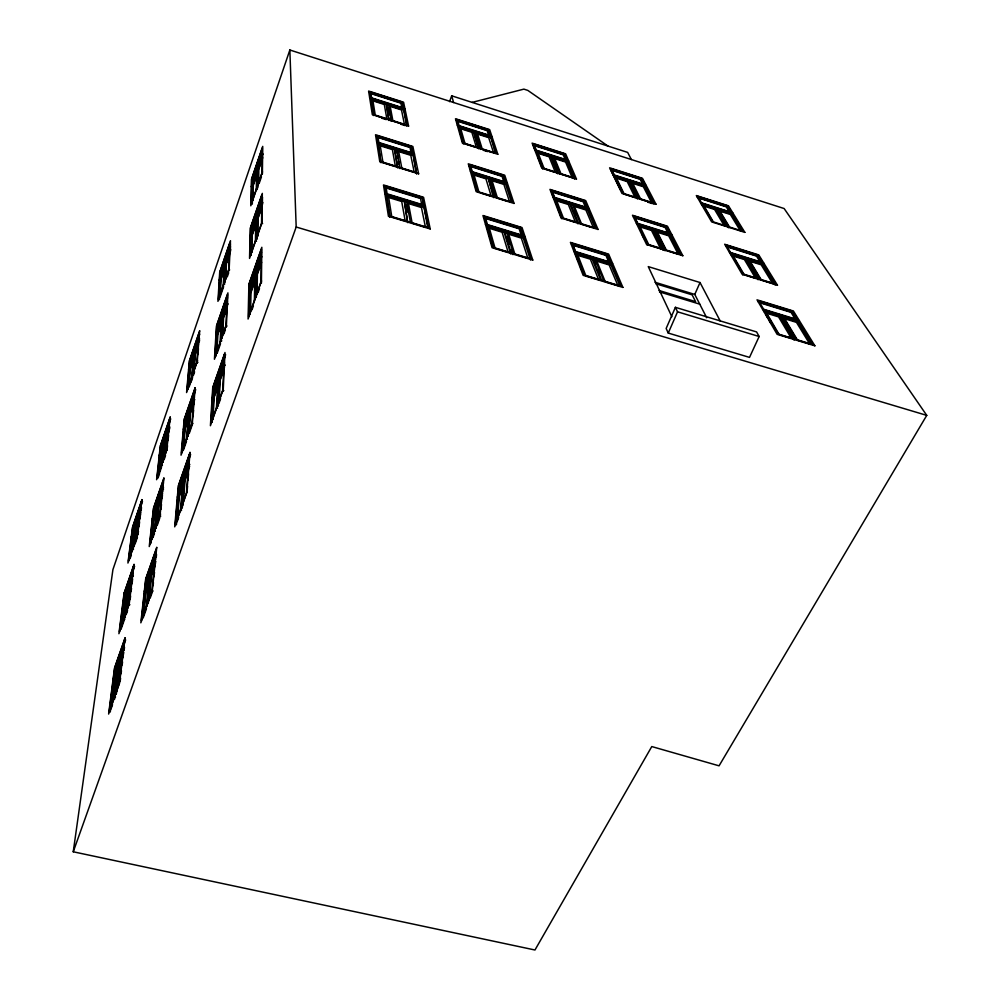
<?xml version="1.0" encoding="UTF-8"?>
<svg xmlns="http://www.w3.org/2000/svg" width="1000" height="1000" viewBox="0 0 1000 1000"><rect width="100%" height="100%" fill="white"/><g stroke="black" fill="none" stroke-linecap="round" stroke-linejoin="round"><path stroke-width="1.5" d="M261.725 203.538L250.538 235.837L250.062 256.25L261.55 223.263L261.725 203.538L262.787 203.875M261.812 202.213L261.887 195.087L250.675 227.512L250.5 234.887L261.812 202.213L262.863 202.537M261.413 283.15L261.837 247.288L248.912 284.2L248.075 319.037L261.537 280.887M261.95 223.212L262.312 193.375L250.263 228.238L249.537 258.412L262.062 222.438M262.387 174.037L262.725 146.375L251.438 179.387L250.8 205.787L262.5 171.762M262.413 203.35L262.462 197.225M257.1 293.888L257.375 274.3L261.6 262.3M257.913 236.25L258.163 218.012L262.087 206.7M258.65 183.5L258.85 169.013L262.525 158.312M255.162 298.212L255.538 275.025L256.663 275.375L256.337 297.025M256.125 238.825L256.45 218.775L257.5 219.1L257.2 239.163M255.675 294.488L255.812 285.188M256.6 234.975L256.825 221.062L251.588 236.163L251.163 255.125M257.5 177.812L257.6 171.962L256.613 171.65L256.312 189.2L257.325 189.525M257.987 186.175L258.225 170.113L262.675 157.137M254.412 300.325L254.812 277.1L255.938 277.438M255.775 220.725L255.438 240.825L256.512 241.163M254.938 295.675L255.188 280.525L251.012 292.4L250.625 310.8M255.9 237.65L256.137 223.888L252.237 235.113L251.875 252.138M256.875 178.95L256.95 174.575L253.312 185.2L252.987 199.95M249.862 314.088L250.312 293.438L255.425 278.9M250.3 290.912L250.463 283.825L261.488 252.35M251.6 232.262L251.7 227.838L262.413 196.887M252.3 204.112L252.688 186.262L257.6 171.962M252.7 182.862L252.787 178.988L262.3 151.2M250.8 288.888L250.925 283.062M252.025 232.125L252.138 227.075M253.2 178.225L253.075 183.762L256.488 173.8M249.2 293.1L248.637 316.688L260.988 281.7L261.2 258.875L249.2 293.1L250.312 293.438M249.35 283.488L249.15 291.988L261.3 257.362L261.375 249.137L249.35 283.488L250.463 283.825M251.713 185.95L251.3 203.8L262.025 172.6L262.188 155.375L251.713 185.95L252.688 186.262M251.675 185.138L251.825 178.675L262.325 147.963L262.262 154.2L263.25 154.525M223.925 365.075L212.537 397.525L210.987 423.375L222.688 390.238L223.925 365.075L225.037 365.4M224.525 354.363L224.075 363.438L212.55 396.275L213.113 386.95L224.525 354.363L225.613 354.688L214.2 387.275L213.738 395.05M226.962 303.9L216.312 334.65L214.963 357.088L225.888 325.725L226.962 303.9L228 304.212M229.613 250.475L219.613 279.675L218.438 299.35L228.663 269.6L229.613 250.475L230.575 250.775L225.863 264.55L224.913 282.438M223.162 391.438L224.988 352.512L212.725 387.55L210.413 425.725L223.175 389.588M226.325 326.962L227.925 292.863L216.438 326.062L214.438 359.25L226.337 325.05M229.075 270.85L230.487 240.688L219.7 272.238L217.938 301.337L229.1 268.9M230.312 250.2L230.538 245.738M222.662 334.837L223.562 317.8L227.3 307.038M225.575 279.788L226.425 263.612L229.425 254.85M217.025 407.488L218.55 380.387L219.662 380.712L218.3 406.2M218.475 391.688L218.888 384.175M221.525 335.35L222 326.488M224.525 279.762L225.012 270.788M221.95 337.887L222.975 318.712L227.488 305.663M220.075 342.425L221.3 320.262M223.225 285.438L224.3 266.012M212.2 422.175L213.637 397.85L218.487 384.05M216.1 355.913L217.338 334.95L221.325 323.45M217.35 333.875L217.825 325.75L227.488 297.812M219.412 299.65L220.575 279.975L224.325 269.037M220.75 276.188L221 271.9L230.538 244.037M214.613 386.637L214.15 394.625L218.688 381.688M217.887 330.662L218.212 325.1M221.1 275.825L221.363 271.238M212.975 419.062L214.25 397.013L218.212 385.737M216.812 353.038L217.925 334.075L221.625 323.387M216.812 325.45L216.325 333.575L227.1 302.462L227.488 294.562L216.812 325.45L217.825 325.75M219.613 278.75L220.05 271.613L230.075 242.275L229.737 249.2L230.7 249.5L226.137 262.8M188.562 465.838L186.388 493.075L175.287 524.5L177.738 496.662L188.562 465.838L189.638 466.15L184.537 480.688L182.262 508.212M189.537 454.263L178.688 485.238L177.812 495.288L188.75 464.1L189.537 454.263L190.613 454.562L179.75 485.538L179.013 494.15M193.863 399.462L183.713 428.775L181.575 453.038L191.962 423.175L193.863 399.462L194.875 399.762M198.5 341.325L188.938 369.237L187.062 390.562L196.838 362.15L198.5 341.325L199.45 341.613M187.037 492.5L187.537 486.287M188.025 480.075L188.525 473.862M193.062 416.488L193.55 410.312M197.288 363.225L197.525 360.3M197.987 354.45L198.45 348.6M199.262 340.838L199.462 338.237M182.475 499.387L183.113 491.737M183.5 487.137L183.875 482.55L182.8 482.25L180.475 509.8L181.588 510.112M188.463 427.362L189.088 419.85M193.487 367L194.112 359.462M188.225 436.062L190.075 413.575L194.387 401.15M198.45 344.525L194.938 354.762L193.2 375.838L194.575 371.812M183.038 505.05L185.087 480L188.412 470.55M188.938 433.2L190.613 412.837L194.163 402.575M193.863 373.162L195.438 353.988L198.312 345.613M188.463 415.062L186.438 439.062L187.463 439.363M193.412 356.175L191.637 377.275L192.6 377.562L191.075 381.987M181.15 507.9L183.45 480.375L184.537 480.688M187.062 437.262L189.075 413.288L190.075 413.575M192.225 375.55L194 354.487L194.938 354.762M181.025 510.75L181.513 504.837M182.013 498.925L182.5 493M187.05 438.612L187.537 432.775M188.025 426.925L188.525 421.087M192.1 378.312L192.463 373.875M192.963 367.95L193.7 359.062L190.375 368.762L188.837 386.675M179.375 493.625L180.125 485.012M185.875 418.537L185.225 426.062L193.688 401.675M190.362 366.8L190.938 360.163M183.325 450.425L185.238 428.35L188.263 419.625M184.537 418.8L183.762 427.587L194.037 397.938L194.713 389.35L184.537 418.8L185.525 419.087L185.025 424.95M188.988 368.2L189.662 360.45L199.262 332.4L198.663 339.963L199.6 340.238M176.4 524.8L178.812 496.962L183.875 482.55M182.862 450.288L184.713 429.062L188.512 418.088M188.162 389.325L189.887 369.513L193.363 359.35M190.062 366.925L190.6 360.737L199.7 334.162M162.512 488.963L163.463 479.762L153.737 507.875L152.713 517.25L162.512 488.963L163.5 489.237M160.912 451.262L161.513 445.737L170.7 418.888L169.775 418.625L168.938 426.737L169.875 427.013M153.138 585.538L153.438 582.6M154.037 576.7L154.5 572.288M160.2 516.838L160.512 513.75M161 509.113L161.475 504.475M162.1 498.3L162.425 495.213M167.075 450.012L167.525 445.637M168.125 439.8L168.575 435.425M156.213 557.463L156.525 554.462M163.175 489.712L163.438 487.088M154.95 561.587L144.662 590.9L141.412 620.5L151.95 590.65L154.95 561.587L156.012 561.875M159.675 515.975L162.3 490.588L152.613 518.538L149.762 544.425L159.675 515.975L160.688 516.25M168.75 428.188L166.438 450.562L157.1 477.725L159.6 454.888L168.75 428.188L169.675 428.45L165.362 441.037L163.137 462.125M146.975 604.725L150.1 575.413L151.15 575.7L148.225 603.475M155 529.388L157.725 503.762L158.713 504.038L156.175 528.162M162.037 463.363L164.438 440.775L165.362 441.037M147.088 605.8L147.562 601.337M148.038 596.875L148.663 590.925M149.137 586.462L149.613 582M155.087 530.487L155.562 526.087M156.025 521.7L156.65 515.85M157.113 511.463L157.425 508.537L154.062 518.25L151.825 538.875M161.962 465.9L162.425 461.475M163.062 455.575L164.15 445.262L160.975 454.538L158.875 473.837M148.562 596.013L149.225 589.825M149.55 586.737L150.037 582.1M156.537 520.825L157.175 514.788M157.487 511.775L158.125 505.737L157.137 505.462L154.4 531.112L155.412 531.388M163.375 456.225L164.812 442.663L163.888 442.4L161.462 465.012L162.413 465.275M149 600.388L151.65 575.188L155.25 564.913M156.888 525.325L159.188 503.462L162.587 493.663M163.812 459.5L165.812 440.4L168.562 432.388M146.337 606.538L149.475 577.188M145.95 578.713L144.775 589.412L155.188 559.75L156.275 549.237L145.95 578.713L147 578.987L146 588.162M159.688 453.775L160.6 445.475L169.775 418.625M142.812 617.825L145.712 591.175L149.562 580.212M150.938 543.175L153.6 518.812L158.125 505.737M153.988 514.837L154.713 508.137L163.463 482.85M164.812 442.663L160.525 455.15L158.038 477.987L159.5 473.75M146.325 587.75L147.325 578.575M155.025 507.688L154.162 515.725L162.675 491.163M161.2 450.938L161.812 445.25M120.213 681.012L120.562 678.075M121.1 673.65L121.463 670.7M122.175 664.812L122.537 661.862M124.15 650L124.488 647.275M130.2 599L130.575 595.938M131.125 591.337L131.5 588.263M132.062 583.663L132.438 580.6L129.2 589.95L126.137 614.625L127.562 610.562M138.075 534.3L138.45 531.213M139.012 526.562L139.588 521.912M139.963 518.825L140.525 514.175L137.463 523.125L134.938 543.488M141.125 510.487L141.488 507.525M116.337 693.888L119.825 665.75L123.263 655.975M122.975 652.675L119.225 683.363L109.2 711.75L113.175 680.588L122.975 652.675L124.012 652.938M124.612 639.65L123.25 650.75L113.338 679L114.375 679.262L115.8 667.987L125.638 639.913L124.612 639.65L114.787 667.725L113.338 679M128.875 604.438L132.175 577.55L122.925 604.25L119.438 631.587L128.875 604.438L129.875 604.7M133.613 566.087L124.325 592.95L123.062 602.875L132.413 575.85L133.613 566.087L134.575 566.35L125.288 593.212L124.025 603.125L126.487 596.013M132.912 533.013L133.65 527.15L142.463 501.425L141.55 501.175L140.5 509.812L141.412 510.062M127.25 591.75L123.85 618.888L124.85 619.138M133.15 547.35L136.15 523.387L137.05 523.638L134.275 546.1M115.075 694.587L116.75 681.213M117.112 678.25L117.85 672.312M125.013 614.913L126.737 600.988M127.125 597.9L127.513 594.8L124.3 604.087L121.15 628.975L124.425 619.55M133.138 549.65L133.5 546.737M134.05 542.362L135.863 527.775L132.812 536.663L130.037 558.675L131.363 554.812M115.913 691L118.612 669.338M125.787 611.613L127.1 601.05M127.475 598.038L128.212 592.013L123.888 604.5L120.812 628.8M134.288 543.175L136.525 525.188L135.612 524.938L132.613 548.925L133.537 549.175M115.95 693.925L119.388 666.1L123.5 654.4M125.787 614.487L128.775 590.4L132.662 579.2M110.262 712.013L114.213 680.85L118.287 669.237M129.738 558.312L132.425 537.15L136.525 525.188M115.05 675.95L116.088 667.663M124.663 599.925L125.562 592.837M133.162 532.775L133.925 526.75M131.512 536.912L128.425 561.087L137.363 535.1L140.275 511.337L131.512 536.912L132.425 537.15M131.637 535.7L132.75 526.912L141.55 501.175M73.25 851.787L112.925 569.587L289.85 50L784.137 208.538L926.75 415.375L719.062 765.825L651.775 746.562L534.963 950L73.25 851.787L296.188 227.013L289.85 50M370.262 97.125L369.888 91.825L402.438 102.2L403.65 108.05L370.812 97.613L369.888 91.825M131.225 537.263L140.762 509.412M159.275 455.35L169.237 426.262M188.575 369.787L198.988 339.4M219.213 280.338L230.1 248.55M251.262 186.737L262.663 153.45M133.45 532.888L134.412 530.087M138.25 518.888L140.65 511.887M162.05 449.438L169.562 427.512M191.35 363.913L192.338 361.025M221.988 274.5L223.463 270.212M225.912 263.062L228.35 255.912M133.038 534.513L134.512 530.2M161.1 452.612L164.513 442.65M195.25 352.95L197.675 345.887M221.088 277.562L223.612 270.188M253.15 183.975L257.7 170.725M258.7 167.775L260.725 161.887M137.05 523.638L140.725 512.925M224.6 268.925L221.125 279.062L220.087 296.975L223.637 286.65M370.487 98.575L370.812 97.613M371.175 98.588L373.75 114.575L407 125.075L403.638 108.9L371.175 98.588L370.85 99.55L386.125 104.4L388.8 119.038M135.213 543.638L137.438 537.15M159.175 473.975L161.5 467.238M164.125 459.613L165.525 455.538M189.188 386.763L191.612 379.725M259.1 183.588L261.45 176.762M227.237 276.913L228.688 272.712M373.413 115.55L373.75 114.575M185.525 419.087L195.712 389.637M122.625 604.562L132.7 575.475M152.275 518.95L162.812 488.512M183.325 429.3L194.375 397.388M215.888 335.288L227.475 301.812M250.062 236.612L262.238 201.45M124.987 599.875L130.562 583.8M219.288 327.775L220.287 324.913M224.25 313.475L227.712 303.463M253.487 229.1L254.975 224.812M259.438 211.938L260.425 209.075M154.188 516.112L156.637 509.038M159.088 501.962L161.537 494.9M185.75 425.05L189.662 413.762M190.637 410.938L191.612 408.113M218.325 331.05L220.287 325.4M222.25 319.738L225.675 309.837M253.512 229.537L255.475 223.85M258.925 213.912L261.388 206.8M158.713 504.038L162.275 493.787M257.5 219.1L262.3 205.263M386.125 104.4L386.463 103.438L389.062 120.5M376.975 139.25L376.912 135.588L411.662 146.488L413.062 153.188L377.975 142.213L376.912 135.588M152.975 537.587L154.45 533.35M157.225 525.363L159.7 518.25M183.775 449.137L186.475 441.375M189.275 433.35L192.45 424.212M217.2 353.137L220.525 343.625M223.938 333.825L225.362 329.712M413.062 154.162L416.55 173.75L413.062 154.162L378.363 143.325L378.013 144.338L394.338 149.438L397.713 167.9L394.7 148.425L394.338 149.438M147 578.987L156.287 552.475M112.875 680.825L123.537 650.438M144.312 591.25L155.512 559.338M177.338 497.137L189.112 463.575M212.087 398.137L224.488 362.8M248.675 293.863L261.75 256.6M120.95 660.013L122.475 655.688M186.425 473.55L187.438 470.688M221.213 374.5L224.75 364.438M252.288 286L253.3 283.113M259.4 265.75L260.413 262.863M114.875 677.85L116.363 673.612M146.825 586.862L148.312 582.625M179.875 492.75L181.375 488.5M185.35 477.163L187.35 471.488M215.65 390.887L217.162 386.6M220.662 376.613L223.175 369.475M251.788 288L254.325 280.788M257.863 270.7L260.4 263.488M151.15 575.7L155.525 563.25M219.662 380.712L224.55 366.788M256.663 275.375L261.3 262.162M117.55 672.212L114.637 680.525L111.05 708.888L112.537 704.663M149.262 581.962L146.2 590.7L143.275 617.638L146.475 608.587M183.125 485.613L179.363 496.312L177.175 521.65L178.612 517.562M224.288 368.475L220.287 379.85L219.062 403.038L220.6 398.688M378.363 143.325L380.95 162.7L379.475 153.525M403.325 109.012L402.438 102.2M406.662 126.05L403.638 108.9M150.225 597.962L152.525 591.438M251.988 309.825L253.412 305.775M258.05 292.675L259.488 288.587M396.962 152.938L396.8 149.088L399.862 168.575M385.087 190.012L384.975 185.875L422.275 197.35L423.888 205.087L386.2 193.538L384.975 185.875M385.812 194.613L386.2 193.538M412.425 152.85L411.662 146.488M407.413 221.125L404.188 200.188L407.7 222.65M449.562 101.65L451.675 95.812L627.663 152.4L631.362 159.537M423.225 204.862L422.275 197.35M427.663 227.362L423.9 206.225L386.637 194.812L390.05 216.062L428.375 227.7L423.9 206.225M457.725 124.938L456.788 119.513L488.612 129.662L490.25 136.637L485.875 135.25M460.763 134.95L458.963 126.487L490.7 136.588L496.188 153.262L463.688 142.988L458.963 126.487M463.325 143.95L463.688 142.988M473.562 132.188L473.913 131.237L478.625 148.787L473.562 132.188L458.625 127.438M476.763 136.95L475.825 131.85L480.588 149.4M473.85 180.9L472.15 172.625L506.025 183.212L512.3 202.3L477.562 191.525L472.15 172.625M490.25 136.637L488.612 129.662M495.363 152.825L490.7 136.588M493.088 196.15L488.1 177.613L493.913 196.6L493.525 197.613M484.475 216.462L486.712 224.338L523.45 235.588L520.837 227.638L484.475 216.462L484.075 217.512L520.425 228.675L522.6 235.312M505.062 181.812L503.625 175.3L469.675 164.662L471.625 171.488L505.887 182.2L503.625 175.3M486.312 225.387L486.712 224.338M511.425 201.85L505.65 184.213L506.025 183.212M504 231.938L504.412 230.875L511.138 252.838L510.712 253.912L504 231.938L486.9 226.7M542.6 168.962L542.975 168.012L536.413 151.088L567.513 160.975L574.812 178.075L542.975 168.012M520.425 228.675L520.837 227.638M550.688 156.662L551.05 155.738L557.962 172.75L557.587 173.7L550.688 156.662L536.05 152.012M523.212 237.812L523.625 236.762L487.312 225.637L493.562 247.5L530.875 258.837L530.45 259.913L523.212 237.812L506.2 232.613M566.938 160.987L564.663 153.875L533.45 143.925L535.825 150.062L567.3 160.075L564.663 153.875M559.525 174.312L559.888 173.363L552.938 156.337L552.575 157.262L567.15 161.9L574.438 179.025M567.15 161.9L567.513 160.975M555.988 203.55L554.763 198.412L587.925 208.775L596.275 228.325L562.275 217.787L554.763 198.412M562.275 217.787L561.875 218.787L560.275 214.638M569.987 204.275L570.375 203.3L578.288 222.75L577.875 223.75L569.987 204.275L554.375 199.4M584.25 201.637L584.65 200.675L551.413 190.25L554.125 197.25L587.663 207.738L587.275 208.713L584.25 201.637L551.025 191.225M571.987 243.325L575.112 251.388L611.013 262.387L607.537 254.25L571.987 243.325L571.562 244.35L607.112 255.275L610 262.062M595.262 227.925L587.525 209.75L587.925 208.775M574.688 252.425L575.112 251.388M578.112 260.763L575.413 253.762L575.837 252.725L611.325 263.587L620.95 286.163L584.513 275.087L575.837 252.725M613.038 174.562L610.6 169.525L610.975 168.625L641.55 178.363L644.862 184.725L644.475 185.625L640.075 184.225M613.65 175.825L614.012 174.913L610.975 168.625M620.125 188.9L614.325 176.875L614.688 175.963L645.175 185.65L654.275 203.175L623.088 193.325L612.05 170.362L640.188 179.325L643.012 184.775M600.662 279.95L592.112 258.875L592.537 257.838L601.675 280.3M628.663 181.438L629.038 180.525L637.775 197.963L637.388 198.888L628.663 181.438L614.325 176.875M607.112 255.275L607.537 254.25M644.475 185.625L641.175 179.262L641.55 178.363M619.913 285.8L610.887 264.625L611.325 263.587M653.888 204.1L644.8 186.562L645.175 185.65M633.938 216.1L637.413 223.275L670.225 233.538L666.462 226.3L633.938 216.1L633.538 217.062L666.062 227.25L669.2 233.287M662.987 250.125L653.037 230.2L653.438 229.237L663.413 249.15M647.337 245.275L647.763 244.288L638.162 224.462L670.612 234.6L681 254.6L647.763 244.288M666.062 227.25L666.462 226.3M679.887 254.25L670.2 235.562L670.612 234.6M665 250.75L665.425 249.775L655.4 229.85M701.087 203.713L701.475 202.812L731.625 212.4L727.6 205.875L697.712 196.35L697.325 197.237L727.212 206.762L730.425 211.988M725.837 225.875L715.9 209.237L716.287 208.35L727.013 226.25M720 213.663L717.7 209.812L718.088 208.925L728.85 226.825L728.45 227.738M675.4 307.325L666.15 328.475L668.25 333.062L749.513 357.388L759.15 336.512L756.587 331.925L675.4 307.325L677.55 311.812L759.15 336.512M668.25 333.062L677.55 311.812M727.212 206.762L727.6 205.875M706.688 317.725L694.775 294.425L700.025 282.525L648.263 266.613L671.875 316.725M741.938 230.963L731.663 214.25L732.062 213.363L702.262 203.888L712.675 221.713L743.138 231.337L732.062 213.363M730.45 252.463L762.475 262.475L757.9 255.062L726.15 245.113L725.738 246.05L757.487 255.987L761.287 262.175M757.25 278.425L745.8 259.275L746.225 258.337L758.45 278.75L758.012 279.713M742.75 274.975L743.188 274.012L731.325 253.675L762.987 263.575L775.6 284.062L743.188 274.012M757.487 255.987L757.9 255.062M775.163 285.025L762.55 264.513L762.987 263.575M780 316.488L780.462 315.5L794.525 338.975L794.05 340L780 316.488L764.1 311.625M792.487 311.188L797.738 319.7L797.262 320.7L792.025 312.175L792.487 311.188L758.637 300.788L764.125 310.05L781.25 315.287M811.562 344.25L797.862 321.962L798.337 320.962L764.562 310.625L778.213 334.025L812.85 344.538L798.337 320.962M472.15 102.387L523.888 89.125L527.812 90.4L608 146.075M115.562 697.013L114.5 696.75L118.362 665.837L119.388 666.1M114.95 698.737L113.888 698.462L117.762 667.525L118.8 667.788M113.175 680.588L114.213 680.85M114.787 667.725L115.8 667.987M125.412 617.5L124.425 617.238L127.812 590.138L128.775 590.4M122.925 604.25L123.888 604.5M144.662 590.9L145.712 591.175M124.325 592.95L125.288 593.212M132.413 575.85L133.387 576.1M151.95 590.65L153.038 590.938M132.75 526.912L133.65 527.15M152.613 518.538L153.6 518.812M153.737 507.875L154.713 508.137M177.738 496.662L178.812 496.962M178.688 485.238L179.75 485.538M159.6 454.888L160.525 455.15M188.75 464.1L189.838 464.4M160.6 445.475L161.513 445.737M191.962 423.175L193 423.475M183.713 428.775L184.713 429.062M217.587 408.2L216.45 407.875L217.862 382.35L218.962 382.675M213.113 386.95L214.2 387.275M222.688 390.238L223.825 390.562M212.537 397.525L213.637 397.85M188.938 369.237L189.887 369.513M196.838 362.15L197.812 362.438M189.662 360.45L190.6 360.737M296.188 227.013L926.75 415.375M216.312 334.65L217.338 334.95M221.788 340.838L220.738 340.525L221.938 318.4L222.975 318.712M225.888 325.725L226.938 326.05M659.475 291.887L699.75 304.15M403.713 220.525L391.825 216.912L388.663 197.5L401.7 201.488L405.2 220.975M516.35 254.725L527.875 258.225L521.337 238.1L508.688 234.225L514.913 254.288M384.85 193.612L425.412 206.05M485.475 224.45L525.013 236.55M762.6 309.413L799.375 320.675M395.9 197.175L403.113 199.387M406 200.275L416.1 203.363M490.562 226.175L500.838 229.325M503.775 230.225L514.05 233.375M516.987 234.275L521.388 235.613L519.163 228.787L485.688 218.512L487.625 225.275M578.775 253.162L585.95 255.362M588.812 256.238L598.862 259.312M601.725 260.2L608.9 262.387L605.938 255.413L573.212 245.362L575.9 252.288M784.112 316.163L791.25 318.35M386.25 195.888L403.8 201.262M406.05 201.95L423.5 207.288M575.413 253.762L592.112 258.875M610.887 264.625L594.263 259.538L595.988 263.75M782.038 317.113L797.862 321.962M654.95 282.25L694.775 294.425M655.913 283.788L692.15 294.85L695.588 301.625L659.075 290.5M384.588 186.95L421.887 198.4M758.188 301.788L792.025 312.175M759.9 302.8L791.05 312.362L795.525 319.662M763.562 309.237L797.738 319.7M573.962 251.513L612.6 263.35M219.613 279.675L220.575 279.975M224.825 283.938L223.837 283.625L224.9 264.25L225.863 264.55M228.663 269.6L229.65 269.9M220.05 271.613L221 271.9M381.312 161.663L416.925 172.712M480.387 192.763L491.163 196.1L485.925 178.787L474.075 175.087L479.038 192.338M508.188 201.388L497.463 198.05L492.088 180.712L503.875 184.4L509.538 201.8M565.087 219L575.462 222.225L568.312 204.488L556.725 200.863L563.6 218.538M591.962 227.338L581.625 224.137L574.35 206.375L585.887 209.975L593.438 227.8M668 250.912L678.1 254.05L668.688 235.812L657.387 232.288L666.55 250.463M376.562 136.6L411.312 147.487M503.25 176.287L469.312 165.65L470.863 171.125M727.312 246.962L756.538 256.112L760.438 262.488L750.138 259.262M636.4 223.375L671.725 234.412M376.712 142.25L414.475 154.05M470.462 171.55L507.337 183.075M553.038 197.338L589.138 208.612M729.525 252.587L763.988 263.363M389.212 146.4L378.95 143.188L378.025 137.5L410.025 147.525L411.2 153.275M395.075 148.238L408.275 152.363M473.925 172.875L488.237 177.35M491.1 178.238L501.125 181.375M562.225 200.45L554.888 198.15L552.55 192.138L583.138 201.725L585.712 207.787M571.038 203.2L584.25 207.325M645.263 226.375L638.075 224.137L635.1 217.975L665.037 227.35L668.238 233.562L663.938 232.213M651 228.175L658.188 230.425M733.95 254.2L744.25 257.425M474.237 173.425L478.7 174.812M637.013 224.237L641.287 225.575M732.938 254.312L737.3 255.688M748.95 259.325L753.312 260.688M396.438 150.1L412.7 155.175M471.788 173.625L487.725 178.612M505.65 184.213L489.775 179.25L490.15 178.25L496.025 197.25M571.987 204.9L587.525 209.75M639.15 225.863L653.037 230.2M655 230.812L670.2 235.562M730.9 254.625L745.8 259.275M762.55 264.513L747.725 259.875L748.15 258.938L760.413 279.35M250.538 235.837L251.588 236.163M376.763 115.925L386.912 119.125L384.288 104.475L372.938 100.862L375.312 115.463M492.2 152.387L482.325 149.275L477.625 134.125L488.675 137.637L493.612 152.838M381.95 118.25L386.213 119.6M400.988 124.262L405.238 125.612M483.363 150.275L487.512 151.588M648.037 202.25L652.425 203.637M261.55 223.263L262.625 223.6M250.675 227.512L251.7 227.838M369.562 92.775L402.1 103.138M456.438 120.45L488.263 130.588M533.1 144.85L564.3 154.787M610.6 169.525L641.175 179.262M698.787 198.088L726.3 206.85L729.737 212.438M490.6 135.7L458.488 125.487L456.788 119.513M614.012 174.913L644.862 184.725M369.637 97.613L404.975 108.85M457.388 125.512L491.95 136.5M534.8 150.1L568.675 160.875M613.05 174.963L646.237 185.525M700.588 202.887L733.025 213.2M373.175 99.038L393.3 105.425M468.162 129.225L487.35 135.325M564.05 159.688L536.562 150.95L534.525 145.688L563.237 154.825L565.5 160.15M616.087 176.213L641.6 184.325M373.35 99.475L377.625 100.838M389.05 104.475L393.325 105.838M461.062 127.362L471.275 130.612M477.113 132.463L481.5 133.863M536.9 151.45L544.05 153.713M555.5 157.35L562.65 159.625M615.112 176.287L628.325 180.487M718.312 209.188L724.05 211.012M388.088 105.025L403.3 109.862M475.475 132.8L490.35 137.525M644.8 186.562L630.513 182.025L630.887 181.112L639.663 198.55M701.875 204.788L715.9 209.237M717.7 209.812L731.663 214.25M251.825 178.675L252.787 178.988M257.975 187.638L256.962 187.312L257.25 169.8L258.225 170.113M740.387 230.85L730.35 214.462L719.975 211.163L729.8 227.512M782.513 316.125L796.625 339.613M725.375 222.625L726.912 225.175M755.375 272.65L756.912 275.212M724.275 225.763L714.562 209.45L704.137 206.137L713.65 222.4M697.712 196.35L702.038 203.637M726.15 245.113L731 253.275M766.375 315.525L767.887 318.125M769.4 320.737L770.925 323.338M700.025 282.525L720.275 321.1M642.237 234.688L644.15 238.663M584.65 200.675L587.663 207.738M572.388 203.925L580.337 223.388M594.688 258.5L603.875 280.975M554.312 161.525L557.2 168.625M574.263 210.463L575.962 214.638M598.275 269.375L600 273.587M538.237 157.662L542.062 167.55M557.587 207.712L559.2 211.863M580.288 266.35L581.9 270.55M533.575 146.075L535 149.762M551.562 192.625L553.2 196.838M523.625 236.762L530.875 258.837M488.825 135.8L487.137 130.612L457.837 121.287L459.312 126.412M503.988 182.275L502.05 176.35L470.812 166.562L472.488 172.425M506.613 231.55L513.387 253.525L512.962 254.6L511.613 250.2M477.612 139.713L480.163 148.025M490.675 182.175L495.175 196.812M507.55 237.013L509.812 244.338M451.675 95.812L453.612 102.525M461.613 137.95L462.9 142.45M475.513 186.725L476.763 191.088M487.325 228.162L489.812 236.912M491.475 242.75L492.725 247.125M401.925 108.175L400.887 103.138L370.938 93.6L371.737 98.575M421.875 205.138L420.513 198.5L386.175 187.95L387.238 194.525M388.425 104.062L391.413 120.15M406.438 200.875L410.412 222.25M388.638 107.95L389.988 115.275M390.525 118.2L391.075 121.137M397.5 155.775L398.025 158.625M398.55 161.462L399.075 164.312M406.613 205.012L408.038 212.65M371.55 103.912L372.013 106.825M372.475 109.738L373.175 114.1M378.5 147.4L378.988 150.463M386.5 197.413L386.975 200.45M387.463 203.487L387.95 206.537M388.438 209.575L389.65 217.175M190 452.425L186.812 492.575L174.713 526.838L178.35 485.725L190 452.425M195.15 387.663L192.375 422.625L181.038 455.175L184.213 419.312L195.15 387.663M199.662 330.825L197.225 361.575L186.575 392.55L189.35 360.988L199.662 330.825M156.738 547.425L152.325 590.288L140.838 622.825L145.65 579.1L156.738 547.425M163.888 478.075L160.025 515.55L149.238 546.562L153.45 508.3L163.888 478.075M170.188 417.05L166.775 450.087L156.6 479.7L160.312 445.925L170.188 417.05M125.075 637.85L119.55 683.112L108.625 714.062L114.513 668.025L125.075 637.85M134.05 564.425L129.2 604.125L118.9 633.713L124.062 593.3L134.05 564.425M141.962 499.625L137.675 534.725L127.925 563.05L132.5 527.288L141.962 499.625M425.45 227.125L412.15 223.075L408.475 203.562L421.45 207.537L425.45 227.125M508.15 252.225L495.125 248.275L489.387 228.325L502.088 232.213L508.15 252.225M598.612 279.662L585.887 275.8L577.938 255.387L590.363 259.188L598.612 279.662M617.875 285.512L605.225 281.675L596.812 261.163L609.163 264.95L617.875 285.512M791.312 338.288L779.225 334.613L766.75 313.263L778.562 316.887L791.312 338.288M809.625 343.85L797.6 340.2L784.7 318.762L796.462 322.362L809.625 343.85M622.9 287.413L583.162 275.35L570.425 242.375L608.638 254.112L622.9 287.413M430.225 228.95L388.438 216.262L383.475 184.938L423.562 197.262L430.225 228.95M532.788 260.087L492.088 247.725L482.938 215.512L522.025 227.525L532.788 260.087M814.887 345.812L777.125 334.338L757.025 299.837L793.413 311.012L814.887 345.812M395.4 166.388L382.975 162.537L380.25 145.787L392.388 149.588L395.4 166.388M414.225 172.237L401.863 168.4L398.688 151.55L410.775 155.325L414.225 172.237M660.525 248.6L648.925 245L640.15 226.9L651.5 230.45L660.525 248.6M598.062 229.462L561 217.963L549.975 189.387L585.688 200.588L598.062 229.462M682.837 255.738L646.587 244.5L632.475 215.238L667.438 226.2L682.837 255.738M755.5 278.175L744.188 274.662L733.337 256.112L744.412 259.562L755.5 278.175M772.638 283.488L761.375 279.988L750.175 261.363L761.188 264.8L772.638 283.488M418.638 173.825L379.8 161.788L375.513 134.738L412.875 146.45L418.638 173.825M514.062 203.438L476.175 191.675L468.263 163.8L504.75 175.238L514.062 203.438M777.475 285.212L742.125 274.237L724.663 244.237L758.787 254.938L777.475 285.212M404.5 124.688L392.95 121.037L390.188 106.35L401.488 109.938L404.5 124.688M476.425 147.413L465.087 143.825L460.75 128.763L471.85 132.287L476.425 147.413M555.35 172.312L544.237 168.8L538.225 153.35L549.1 156.812L555.35 172.312M572.188 177.638L561.125 174.137L554.763 158.6L565.588 162.05L572.188 177.638M635.1 197.5L624.225 194.062L616.538 178.212L627.2 181.6L635.1 197.5M651.6 202.712L640.763 199.288L632.737 183.363L643.35 186.737L651.6 202.712M408.6 126.1L372.337 114.637L368.6 91.05L403.575 102.2L408.6 126.1M497.825 154.275L462.375 143.088L455.462 118.737L489.675 129.637L497.825 154.275M576.487 179.1L541.763 168.137L532.112 143.138L565.65 153.837L576.487 179.1M655.975 204.2L621.975 193.463L609.612 167.825L642.487 178.312L655.975 204.2M744.862 232.375L711.65 221.887L696.325 195.562L728.462 205.8L744.862 232.375"/></g></svg>
